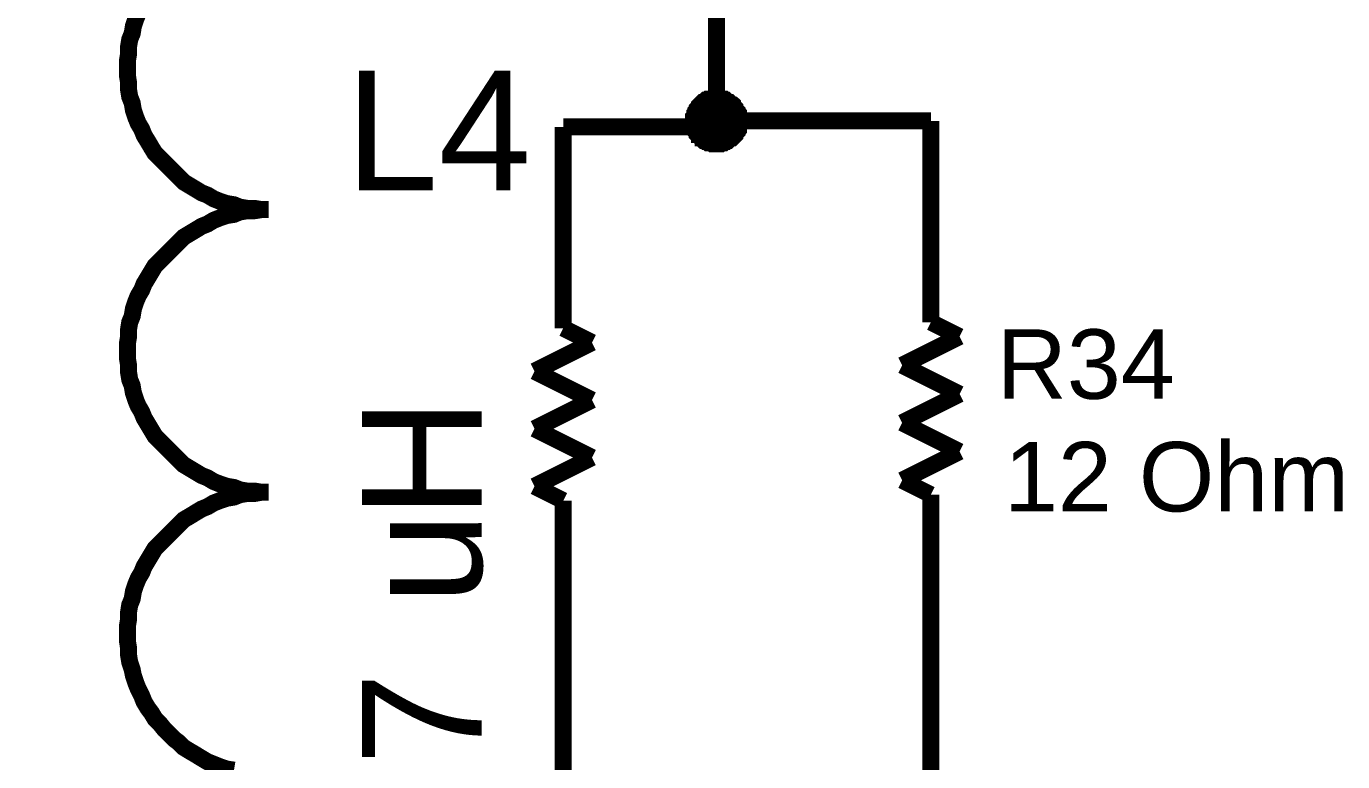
# Model space of a CAD drawing. Header units: millimetres. Extents: x 0 to 594, y 0 to 420.
# Drawn here: x 437.09 to 460.36, y 309.23 to 322.23 of the extents above; entities that cross this region are included whole.
import ezdxf

# ---------------------------------------------------------------- set-up
doc = ezdxf.new("R2010")
doc.units = ezdxf.units.MM
doc.layers.add('Sheet', color=255, linetype='Continuous')
doc.styles.get("Standard").update_dxf_attribs({"font": 'arial.ttf'})

msp = doc.modelspace()

# ---------------------------------------------------------------- linework, layer by layer
at = {"layer": 'Sheet', "color": 0}
for points, const_width in [([(446.579, 320.451), (449.289, 320.451), (449.289, 320.556), (449.289, 330.992)], 0.3), ([(439.066, 322.461), (439.023, 322.356), (438.981, 322.229), (438.96, 322.102), (438.917, 321.996), (438.896, 321.869), (438.896, 321.742), (438.875, 321.615), (438.875, 321.488)], 0.3), ([(438.875, 321.488), (438.875, 321.361), (438.896, 321.234), (438.896, 321.107), (438.917, 320.98), (438.96, 320.874), (438.981, 320.747), (439.023, 320.62), (439.066, 320.514), (439.129, 320.408), (439.171, 320.302), (439.235, 320.197), (439.298, 320.091), (439.362, 319.985), (439.447, 319.9), (439.531, 319.816), (439.616, 319.731), (439.701, 319.646), (439.785, 319.562), (439.87, 319.477), (439.976, 319.413), (440.082, 319.35), (440.187, 319.286), (440.293, 319.244), (440.399, 319.181), (440.505, 319.138), (440.632, 319.096), (440.759, 319.075), (440.865, 319.032), (440.992, 319.011), (441.119, 319.011), (441.246, 318.99), (441.373, 318.99)], 0.3), ([(448.781, 320.556), (448.781, 320.578), (448.781, 320.599), (448.781, 320.641), (448.781, 320.662), (448.802, 320.683), (448.802, 320.705), (448.802, 320.726), (448.823, 320.747), (448.823, 320.768), (448.844, 320.789), (448.844, 320.81), (448.865, 320.832), (448.887, 320.853), (448.887, 320.874), (448.908, 320.895), (448.929, 320.916), (448.95, 320.937), (448.95, 320.937), (448.971, 320.959), (448.992, 320.98), (449.014, 320.98), (449.035, 321.001), (449.056, 321.022), (449.077, 321.022), (449.098, 321.043), (449.141, 321.043), (449.162, 321.043), (449.183, 321.064), (449.204, 321.064), (449.225, 321.064), (449.268, 321.064), (449.289, 321.064)], 0.0991), ([(448.781, 320.556), (448.781, 320.578), (448.781, 320.599), (448.781, 320.641), (448.781, 320.662), (448.802, 320.683), (448.802, 320.705), (448.802, 320.726), (448.823, 320.747), (448.823, 320.768), (448.844, 320.789), (448.844, 320.81), (448.865, 320.832), (448.887, 320.853), (448.887, 320.874), (448.908, 320.895), (448.929, 320.916), (448.95, 320.937), (448.95, 320.937), (448.971, 320.959), (448.992, 320.98), (449.014, 320.98), (449.035, 321.001), (449.056, 321.022), (449.077, 321.022), (449.098, 321.043), (449.141, 321.043), (449.162, 321.043), (449.183, 321.064), (449.204, 321.064), (449.225, 321.064), (449.268, 321.064), (449.289, 321.064)], 0.0991), ([(448.781, 320.556), (448.781, 320.578), (448.781, 320.599), (448.781, 320.641), (448.781, 320.662), (448.802, 320.683), (448.802, 320.705), (448.802, 320.726), (448.823, 320.747), (448.823, 320.768), (448.844, 320.789), (448.844, 320.81), (448.865, 320.832), (448.887, 320.853), (448.887, 320.874), (448.908, 320.895), (448.929, 320.916), (448.95, 320.937), (448.95, 320.937), (448.971, 320.959), (448.992, 320.98), (449.014, 320.98), (449.035, 321.001), (449.056, 321.022), (449.077, 321.022), (449.098, 321.043), (449.141, 321.043), (449.162, 321.043), (449.183, 321.064), (449.204, 321.064), (449.225, 321.064), (449.268, 321.064), (449.289, 321.064)], 0.0991), ([(448.781, 320.556), (448.781, 320.578), (448.781, 320.599), (448.781, 320.641), (448.781, 320.662), (448.802, 320.683), (448.802, 320.705), (448.802, 320.726), (448.823, 320.747), (448.823, 320.768), (448.844, 320.789), (448.844, 320.81), (448.865, 320.832), (448.887, 320.853), (448.887, 320.874), (448.908, 320.895), (448.929, 320.916), (448.95, 320.937), (448.95, 320.937), (448.971, 320.959), (448.992, 320.98), (449.014, 320.98), (449.035, 321.001), (449.056, 321.022), (449.077, 321.022), (449.098, 321.043), (449.141, 321.043), (449.162, 321.043), (449.183, 321.064), (449.204, 321.064), (449.225, 321.064), (449.268, 321.064), (449.289, 321.064)], 0.0991), ([(448.781, 320.556), (448.781, 320.578), (448.781, 320.599), (448.781, 320.641), (448.781, 320.662), (448.802, 320.683), (448.802, 320.705), (448.802, 320.726), (448.823, 320.747), (448.823, 320.768), (448.844, 320.789), (448.844, 320.81), (448.865, 320.832), (448.887, 320.853), (448.887, 320.874), (448.908, 320.895), (448.929, 320.916), (448.95, 320.937), (448.95, 320.937), (448.971, 320.959), (448.992, 320.98), (449.014, 320.98), (449.035, 321.001), (449.056, 321.022), (449.077, 321.022), (449.098, 321.043), (449.141, 321.043), (449.162, 321.043), (449.183, 321.064), (449.204, 321.064), (449.225, 321.064), (449.268, 321.064), (449.289, 321.064)], 0.0991), ([(448.781, 320.556), (448.781, 320.578), (448.781, 320.599), (448.781, 320.641), (448.781, 320.662), (448.802, 320.683), (448.802, 320.705), (448.802, 320.726), (448.823, 320.747), (448.823, 320.768), (448.844, 320.789), (448.844, 320.81), (448.865, 320.832), (448.887, 320.853), (448.887, 320.874), (448.908, 320.895), (448.929, 320.916), (448.95, 320.937), (448.95, 320.937), (448.971, 320.959), (448.992, 320.98), (449.014, 320.98), (449.035, 321.001), (449.056, 321.022), (449.077, 321.022), (449.098, 321.043), (449.141, 321.043), (449.162, 321.043), (449.183, 321.064), (449.204, 321.064), (449.225, 321.064), (449.268, 321.064), (449.289, 321.064)], 0.0991), ([(448.781, 320.556), (448.781, 320.578), (448.781, 320.599), (448.781, 320.641), (448.781, 320.662), (448.802, 320.683), (448.802, 320.705), (448.802, 320.726), (448.823, 320.747), (448.823, 320.768), (448.844, 320.789), (448.844, 320.81), (448.865, 320.832), (448.887, 320.853), (448.887, 320.874), (448.908, 320.895), (448.929, 320.916), (448.95, 320.937), (448.95, 320.937), (448.971, 320.959), (448.992, 320.98), (449.014, 320.98), (449.035, 321.001), (449.056, 321.022), (449.077, 321.022), (449.098, 321.043), (449.141, 321.043), (449.162, 321.043), (449.183, 321.064), (449.204, 321.064), (449.225, 321.064), (449.268, 321.064), (449.289, 321.064)], 0.0991), ([(448.781, 320.556), (448.781, 320.578), (448.781, 320.599), (448.781, 320.641), (448.781, 320.662), (448.802, 320.683), (448.802, 320.705), (448.802, 320.726), (448.823, 320.747), (448.823, 320.768), (448.844, 320.789), (448.844, 320.81), (448.865, 320.832), (448.887, 320.853), (448.887, 320.874), (448.908, 320.895), (448.929, 320.916), (448.95, 320.937), (448.95, 320.937), (448.971, 320.959), (448.992, 320.98), (449.014, 320.98), (449.035, 321.001), (449.056, 321.022), (449.077, 321.022), (449.098, 321.043), (449.141, 321.043), (449.162, 321.043), (449.183, 321.064), (449.204, 321.064), (449.225, 321.064), (449.268, 321.064), (449.289, 321.064)], 0.0991), ([(449.289, 321.064), (449.289, 321.064)], 0.0991), ([(449.289, 321.064), (449.31, 321.064), (449.331, 321.064), (449.373, 321.064), (449.395, 321.064), (449.416, 321.043), (449.437, 321.043), (449.458, 321.043), (449.479, 321.022), (449.5, 321.022), (449.522, 321.001), (449.543, 320.98), (449.564, 320.98), (449.585, 320.959), (449.606, 320.937), (449.627, 320.937), (449.649, 320.916), (449.67, 320.895), (449.67, 320.874), (449.691, 320.853), (449.712, 320.832), (449.712, 320.81), (449.733, 320.789), (449.754, 320.768), (449.754, 320.747), (449.776, 320.726), (449.776, 320.705), (449.776, 320.683), (449.797, 320.662), (449.797, 320.641), (449.797, 320.599), (449.797, 320.578), (449.797, 320.556)], 0.0991), ([(449.289, 321.064), (449.289, 321.064)], 0.0991), ([(449.289, 321.064), (449.31, 321.064), (449.331, 321.064), (449.373, 321.064), (449.395, 321.064), (449.416, 321.043), (449.437, 321.043), (449.458, 321.043), (449.479, 321.022), (449.5, 321.022), (449.522, 321.001), (449.543, 320.98), (449.564, 320.98), (449.585, 320.959), (449.606, 320.937), (449.627, 320.937), (449.649, 320.916), (449.67, 320.895), (449.67, 320.874), (449.691, 320.853), (449.712, 320.832), (449.712, 320.81), (449.733, 320.789), (449.754, 320.768), (449.754, 320.747), (449.776, 320.726), (449.776, 320.705), (449.776, 320.683), (449.797, 320.662), (449.797, 320.641), (449.797, 320.599), (449.797, 320.578), (449.797, 320.556)], 0.0991), ([(449.289, 321.064), (449.289, 321.064)], 0.0991), ([(449.289, 321.064), (449.31, 321.064), (449.331, 321.064), (449.373, 321.064), (449.395, 321.064), (449.416, 321.043), (449.437, 321.043), (449.458, 321.043), (449.479, 321.022), (449.5, 321.022), (449.522, 321.001), (449.543, 320.98), (449.564, 320.98), (449.585, 320.959), (449.606, 320.937), (449.627, 320.937), (449.649, 320.916), (449.67, 320.895), (449.67, 320.874), (449.691, 320.853), (449.712, 320.832), (449.712, 320.81), (449.733, 320.789), (449.754, 320.768), (449.754, 320.747), (449.776, 320.726), (449.776, 320.705), (449.776, 320.683), (449.797, 320.662), (449.797, 320.641), (449.797, 320.599), (449.797, 320.578), (449.797, 320.556)], 0.0991), ([(449.289, 321.064), (449.289, 321.064)], 0.0991), ([(449.289, 321.064), (449.31, 321.064), (449.331, 321.064), (449.373, 321.064), (449.395, 321.064), (449.416, 321.043), (449.437, 321.043), (449.458, 321.043), (449.479, 321.022), (449.5, 321.022), (449.522, 321.001), (449.543, 320.98), (449.564, 320.98), (449.585, 320.959), (449.606, 320.937), (449.627, 320.937), (449.649, 320.916), (449.67, 320.895), (449.67, 320.874), (449.691, 320.853), (449.712, 320.832), (449.712, 320.81), (449.733, 320.789), (449.754, 320.768), (449.754, 320.747), (449.776, 320.726), (449.776, 320.705), (449.776, 320.683), (449.797, 320.662), (449.797, 320.641), (449.797, 320.599), (449.797, 320.578), (449.797, 320.556)], 0.0991), ([(449.289, 321.064), (449.289, 321.064)], 0.0991), ([(449.289, 321.064), (449.31, 321.064), (449.331, 321.064), (449.373, 321.064), (449.395, 321.064), (449.416, 321.043), (449.437, 321.043), (449.458, 321.043), (449.479, 321.022), (449.5, 321.022), (449.522, 321.001), (449.543, 320.98), (449.564, 320.98), (449.585, 320.959), (449.606, 320.937), (449.627, 320.937), (449.649, 320.916), (449.67, 320.895), (449.67, 320.874), (449.691, 320.853), (449.712, 320.832), (449.712, 320.81), (449.733, 320.789), (449.754, 320.768), (449.754, 320.747), (449.776, 320.726), (449.776, 320.705), (449.776, 320.683), (449.797, 320.662), (449.797, 320.641), (449.797, 320.599), (449.797, 320.578), (449.797, 320.556)], 0.0991), ([(449.289, 321.064), (449.289, 321.064)], 0.0991), ([(449.289, 321.064), (449.31, 321.064), (449.331, 321.064), (449.373, 321.064), (449.395, 321.064), (449.416, 321.043), (449.437, 321.043), (449.458, 321.043), (449.479, 321.022), (449.5, 321.022), (449.522, 321.001), (449.543, 320.98), (449.564, 320.98), (449.585, 320.959), (449.606, 320.937), (449.627, 320.937), (449.649, 320.916), (449.67, 320.895), (449.67, 320.874), (449.691, 320.853), (449.712, 320.832), (449.712, 320.81), (449.733, 320.789), (449.754, 320.768), (449.754, 320.747), (449.776, 320.726), (449.776, 320.705), (449.776, 320.683), (449.797, 320.662), (449.797, 320.641), (449.797, 320.599), (449.797, 320.578), (449.797, 320.556)], 0.0991), ([(449.289, 321.064), (449.289, 321.064)], 0.0991), ([(449.289, 321.064), (449.31, 321.064), (449.331, 321.064), (449.373, 321.064), (449.395, 321.064), (449.416, 321.043), (449.437, 321.043), (449.458, 321.043), (449.479, 321.022), (449.5, 321.022), (449.522, 321.001), (449.543, 320.98), (449.564, 320.98), (449.585, 320.959), (449.606, 320.937), (449.627, 320.937), (449.649, 320.916), (449.67, 320.895), (449.67, 320.874), (449.691, 320.853), (449.712, 320.832), (449.712, 320.81), (449.733, 320.789), (449.754, 320.768), (449.754, 320.747), (449.776, 320.726), (449.776, 320.705), (449.776, 320.683), (449.797, 320.662), (449.797, 320.641), (449.797, 320.599), (449.797, 320.578), (449.797, 320.556)], 0.0991), ([(449.289, 321.064), (449.289, 321.064)], 0.0991), ([(449.289, 321.064), (449.31, 321.064), (449.331, 321.064), (449.373, 321.064), (449.395, 321.064), (449.416, 321.043), (449.437, 321.043), (449.458, 321.043), (449.479, 321.022), (449.5, 321.022), (449.522, 321.001), (449.543, 320.98), (449.564, 320.98), (449.585, 320.959), (449.606, 320.937), (449.627, 320.937), (449.649, 320.916), (449.67, 320.895), (449.67, 320.874), (449.691, 320.853), (449.712, 320.832), (449.712, 320.81), (449.733, 320.789), (449.754, 320.768), (449.754, 320.747), (449.776, 320.726), (449.776, 320.705), (449.776, 320.683), (449.797, 320.662), (449.797, 320.641), (449.797, 320.599), (449.797, 320.578), (449.797, 320.556)], 0.0991), ([(449.289, 320.556), (453.077, 320.556)], 0.3), ([(453.077, 318.016), (453.077, 320.556)], 0.3), ([(446.579, 317.91), (446.579, 320.451)], 0.3), ([(449.289, 320.048), (449.268, 320.048), (449.225, 320.048), (449.204, 320.048), (449.183, 320.048), (449.162, 320.07), (449.141, 320.07), (449.098, 320.07), (449.077, 320.091), (449.056, 320.091), (449.035, 320.112), (449.014, 320.112), (448.992, 320.133), (448.971, 320.154), (448.95, 320.154), (448.95, 320.175), (448.929, 320.197), (448.908, 320.218), (448.887, 320.218), (448.887, 320.239), (448.865, 320.26), (448.844, 320.281), (448.844, 320.302), (448.823, 320.324), (448.823, 320.345), (448.802, 320.366), (448.802, 320.408), (448.802, 320.429), (448.781, 320.451), (448.781, 320.472), (448.781, 320.493), (448.781, 320.535), (448.781, 320.556)], 0.0991), ([(448.781, 320.556), (448.781, 320.556)], 0.0991), ([(449.289, 320.048), (449.268, 320.048), (449.225, 320.048), (449.204, 320.048), (449.183, 320.048), (449.162, 320.07), (449.141, 320.07), (449.098, 320.07), (449.077, 320.091), (449.056, 320.091), (449.035, 320.112), (449.014, 320.112), (448.992, 320.133), (448.971, 320.154), (448.95, 320.154), (448.95, 320.175), (448.929, 320.197), (448.908, 320.218), (448.887, 320.218), (448.887, 320.239), (448.865, 320.26), (448.844, 320.281), (448.844, 320.302), (448.823, 320.324), (448.823, 320.345), (448.802, 320.366), (448.802, 320.408), (448.802, 320.429), (448.781, 320.451), (448.781, 320.472), (448.781, 320.493), (448.781, 320.535), (448.781, 320.556)], 0.0991), ([(448.781, 320.556), (448.781, 320.556)], 0.0991), ([(449.289, 320.048), (449.268, 320.048), (449.225, 320.048), (449.204, 320.048), (449.183, 320.048), (449.162, 320.07), (449.141, 320.07), (449.098, 320.07), (449.077, 320.091), (449.056, 320.091), (449.035, 320.112), (449.014, 320.112), (448.992, 320.133), (448.971, 320.154), (448.95, 320.154), (448.95, 320.175), (448.929, 320.197), (448.908, 320.218), (448.887, 320.218), (448.887, 320.239), (448.865, 320.26), (448.844, 320.281), (448.844, 320.302), (448.823, 320.324), (448.823, 320.345), (448.802, 320.366), (448.802, 320.408), (448.802, 320.429), (448.781, 320.451), (448.781, 320.472), (448.781, 320.493), (448.781, 320.535), (448.781, 320.556)], 0.0991), ([(448.781, 320.556), (448.781, 320.556)], 0.0991), ([(449.289, 320.048), (449.268, 320.048), (449.225, 320.048), (449.204, 320.048), (449.183, 320.048), (449.162, 320.07), (449.141, 320.07), (449.098, 320.07), (449.077, 320.091), (449.056, 320.091), (449.035, 320.112), (449.014, 320.112), (448.992, 320.133), (448.971, 320.154), (448.95, 320.154), (448.95, 320.175), (448.929, 320.197), (448.908, 320.218), (448.887, 320.218), (448.887, 320.239), (448.865, 320.26), (448.844, 320.281), (448.844, 320.302), (448.823, 320.324), (448.823, 320.345), (448.802, 320.366), (448.802, 320.408), (448.802, 320.429), (448.781, 320.451), (448.781, 320.472), (448.781, 320.493), (448.781, 320.535), (448.781, 320.556)], 0.0991), ([(448.781, 320.556), (448.781, 320.556)], 0.0991), ([(449.289, 320.048), (449.268, 320.048), (449.225, 320.048), (449.204, 320.048), (449.183, 320.048), (449.162, 320.07), (449.141, 320.07), (449.098, 320.07), (449.077, 320.091), (449.056, 320.091), (449.035, 320.112), (449.014, 320.112), (448.992, 320.133), (448.971, 320.154), (448.95, 320.154), (448.95, 320.175), (448.929, 320.197), (448.908, 320.218), (448.887, 320.218), (448.887, 320.239), (448.865, 320.26), (448.844, 320.281), (448.844, 320.302), (448.823, 320.324), (448.823, 320.345), (448.802, 320.366), (448.802, 320.408), (448.802, 320.429), (448.781, 320.451), (448.781, 320.472), (448.781, 320.493), (448.781, 320.535), (448.781, 320.556)], 0.0991), ([(448.781, 320.556), (448.781, 320.556)], 0.0991), ([(449.289, 320.048), (449.268, 320.048), (449.225, 320.048), (449.204, 320.048), (449.183, 320.048), (449.162, 320.07), (449.141, 320.07), (449.098, 320.07), (449.077, 320.091), (449.056, 320.091), (449.035, 320.112), (449.014, 320.112), (448.992, 320.133), (448.971, 320.154), (448.95, 320.154), (448.95, 320.175), (448.929, 320.197), (448.908, 320.218), (448.887, 320.218), (448.887, 320.239), (448.865, 320.26), (448.844, 320.281), (448.844, 320.302), (448.823, 320.324), (448.823, 320.345), (448.802, 320.366), (448.802, 320.408), (448.802, 320.429), (448.781, 320.451), (448.781, 320.472), (448.781, 320.493), (448.781, 320.535), (448.781, 320.556)], 0.0991), ([(448.781, 320.556), (448.781, 320.556)], 0.0991), ([(449.289, 320.048), (449.268, 320.048), (449.225, 320.048), (449.204, 320.048), (449.183, 320.048), (449.162, 320.07), (449.141, 320.07), (449.098, 320.07), (449.077, 320.091), (449.056, 320.091), (449.035, 320.112), (449.014, 320.112), (448.992, 320.133), (448.971, 320.154), (448.95, 320.154), (448.95, 320.175), (448.929, 320.197), (448.908, 320.218), (448.887, 320.218), (448.887, 320.239), (448.865, 320.26), (448.844, 320.281), (448.844, 320.302), (448.823, 320.324), (448.823, 320.345), (448.802, 320.366), (448.802, 320.408), (448.802, 320.429), (448.781, 320.451), (448.781, 320.472), (448.781, 320.493), (448.781, 320.535), (448.781, 320.556)], 0.0991), ([(448.781, 320.556), (448.781, 320.556)], 0.0991), ([(449.289, 320.048), (449.268, 320.048), (449.225, 320.048), (449.204, 320.048), (449.183, 320.048), (449.162, 320.07), (449.141, 320.07), (449.098, 320.07), (449.077, 320.091), (449.056, 320.091), (449.035, 320.112), (449.014, 320.112), (448.992, 320.133), (448.971, 320.154), (448.95, 320.154), (448.95, 320.175), (448.929, 320.197), (448.908, 320.218), (448.887, 320.218), (448.887, 320.239), (448.865, 320.26), (448.844, 320.281), (448.844, 320.302), (448.823, 320.324), (448.823, 320.345), (448.802, 320.366), (448.802, 320.408), (448.802, 320.429), (448.781, 320.451), (448.781, 320.472), (448.781, 320.493), (448.781, 320.535), (448.781, 320.556)], 0.0991), ([(448.781, 320.556), (448.781, 320.556)], 0.0991), ([(449.797, 320.556), (449.797, 320.535), (449.797, 320.493), (449.797, 320.472), (449.797, 320.451), (449.776, 320.429), (449.776, 320.408), (449.776, 320.366), (449.754, 320.345), (449.754, 320.324), (449.733, 320.302), (449.712, 320.281), (449.712, 320.26), (449.691, 320.239), (449.67, 320.218), (449.67, 320.218), (449.649, 320.197), (449.627, 320.175), (449.606, 320.154), (449.585, 320.154), (449.564, 320.133), (449.543, 320.112), (449.522, 320.112), (449.5, 320.091), (449.479, 320.091), (449.458, 320.07), (449.437, 320.07), (449.416, 320.07), (449.395, 320.048), (449.373, 320.048), (449.331, 320.048), (449.31, 320.048), (449.289, 320.048)], 0.0991), ([(449.797, 320.556), (449.797, 320.535), (449.797, 320.493), (449.797, 320.472), (449.797, 320.451), (449.776, 320.429), (449.776, 320.408), (449.776, 320.366), (449.754, 320.345), (449.754, 320.324), (449.733, 320.302), (449.712, 320.281), (449.712, 320.26), (449.691, 320.239), (449.67, 320.218), (449.67, 320.218), (449.649, 320.197), (449.627, 320.175), (449.606, 320.154), (449.585, 320.154), (449.564, 320.133), (449.543, 320.112), (449.522, 320.112), (449.5, 320.091), (449.479, 320.091), (449.458, 320.07), (449.437, 320.07), (449.416, 320.07), (449.395, 320.048), (449.373, 320.048), (449.331, 320.048), (449.31, 320.048), (449.289, 320.048)], 0.0991), ([(449.797, 320.556), (449.797, 320.535), (449.797, 320.493), (449.797, 320.472), (449.797, 320.451), (449.776, 320.429), (449.776, 320.408), (449.776, 320.366), (449.754, 320.345), (449.754, 320.324), (449.733, 320.302), (449.712, 320.281), (449.712, 320.26), (449.691, 320.239), (449.67, 320.218), (449.67, 320.218), (449.649, 320.197), (449.627, 320.175), (449.606, 320.154), (449.585, 320.154), (449.564, 320.133), (449.543, 320.112), (449.522, 320.112), (449.5, 320.091), (449.479, 320.091), (449.458, 320.07), (449.437, 320.07), (449.416, 320.07), (449.395, 320.048), (449.373, 320.048), (449.331, 320.048), (449.31, 320.048), (449.289, 320.048)], 0.0991), ([(449.797, 320.556), (449.797, 320.535), (449.797, 320.493), (449.797, 320.472), (449.797, 320.451), (449.776, 320.429), (449.776, 320.408), (449.776, 320.366), (449.754, 320.345), (449.754, 320.324), (449.733, 320.302), (449.712, 320.281), (449.712, 320.26), (449.691, 320.239), (449.67, 320.218), (449.67, 320.218), (449.649, 320.197), (449.627, 320.175), (449.606, 320.154), (449.585, 320.154), (449.564, 320.133), (449.543, 320.112), (449.522, 320.112), (449.5, 320.091), (449.479, 320.091), (449.458, 320.07), (449.437, 320.07), (449.416, 320.07), (449.395, 320.048), (449.373, 320.048), (449.331, 320.048), (449.31, 320.048), (449.289, 320.048)], 0.0991), ([(449.797, 320.556), (449.797, 320.535), (449.797, 320.493), (449.797, 320.472), (449.797, 320.451), (449.776, 320.429), (449.776, 320.408), (449.776, 320.366), (449.754, 320.345), (449.754, 320.324), (449.733, 320.302), (449.712, 320.281), (449.712, 320.26), (449.691, 320.239), (449.67, 320.218), (449.67, 320.218), (449.649, 320.197), (449.627, 320.175), (449.606, 320.154), (449.585, 320.154), (449.564, 320.133), (449.543, 320.112), (449.522, 320.112), (449.5, 320.091), (449.479, 320.091), (449.458, 320.07), (449.437, 320.07), (449.416, 320.07), (449.395, 320.048), (449.373, 320.048), (449.331, 320.048), (449.31, 320.048), (449.289, 320.048)], 0.0991), ([(449.797, 320.556), (449.797, 320.535), (449.797, 320.493), (449.797, 320.472), (449.797, 320.451), (449.776, 320.429), (449.776, 320.408), (449.776, 320.366), (449.754, 320.345), (449.754, 320.324), (449.733, 320.302), (449.712, 320.281), (449.712, 320.26), (449.691, 320.239), (449.67, 320.218), (449.67, 320.218), (449.649, 320.197), (449.627, 320.175), (449.606, 320.154), (449.585, 320.154), (449.564, 320.133), (449.543, 320.112), (449.522, 320.112), (449.5, 320.091), (449.479, 320.091), (449.458, 320.07), (449.437, 320.07), (449.416, 320.07), (449.395, 320.048), (449.373, 320.048), (449.331, 320.048), (449.31, 320.048), (449.289, 320.048)], 0.0991), ([(449.797, 320.556), (449.797, 320.535), (449.797, 320.493), (449.797, 320.472), (449.797, 320.451), (449.776, 320.429), (449.776, 320.408), (449.776, 320.366), (449.754, 320.345), (449.754, 320.324), (449.733, 320.302), (449.712, 320.281), (449.712, 320.26), (449.691, 320.239), (449.67, 320.218), (449.67, 320.218), (449.649, 320.197), (449.627, 320.175), (449.606, 320.154), (449.585, 320.154), (449.564, 320.133), (449.543, 320.112), (449.522, 320.112), (449.5, 320.091), (449.479, 320.091), (449.458, 320.07), (449.437, 320.07), (449.416, 320.07), (449.395, 320.048), (449.373, 320.048), (449.331, 320.048), (449.31, 320.048), (449.289, 320.048)], 0.0991), ([(449.797, 320.556), (449.797, 320.535), (449.797, 320.493), (449.797, 320.472), (449.797, 320.451), (449.776, 320.429), (449.776, 320.408), (449.776, 320.366), (449.754, 320.345), (449.754, 320.324), (449.733, 320.302), (449.712, 320.281), (449.712, 320.26), (449.691, 320.239), (449.67, 320.218), (449.67, 320.218), (449.649, 320.197), (449.627, 320.175), (449.606, 320.154), (449.585, 320.154), (449.564, 320.133), (449.543, 320.112), (449.522, 320.112), (449.5, 320.091), (449.479, 320.091), (449.458, 320.07), (449.437, 320.07), (449.416, 320.07), (449.395, 320.048), (449.373, 320.048), (449.331, 320.048), (449.31, 320.048), (449.289, 320.048)], 0.0991), ([(449.797, 320.556), (449.797, 320.556), (449.797, 320.556), (449.797, 320.556), (449.797, 320.556), (449.797, 320.556), (449.797, 320.556), (449.797, 320.556), (449.797, 320.556), (449.797, 320.556), (449.797, 320.556), (449.797, 320.556), (449.797, 320.556), (449.797, 320.556), (449.797, 320.556), (449.797, 320.556), (449.797, 320.556), (449.797, 320.556), (449.797, 320.556), (449.797, 320.556), (449.797, 320.556), (449.797, 320.556), (449.797, 320.556), (449.797, 320.556), (449.797, 320.556), (449.797, 320.556), (449.797, 320.556), (449.797, 320.556), (449.797, 320.556), (449.797, 320.556), (449.797, 320.556), (449.797, 320.556), (449.797, 320.556)], 0.0991), ([(449.797, 320.556), (449.797, 320.556)], 0.0991), ([(449.797, 320.556), (449.797, 320.556), (449.797, 320.556), (449.797, 320.556), (449.797, 320.556), (449.797, 320.556), (449.797, 320.556), (449.797, 320.556), (449.797, 320.556), (449.797, 320.556), (449.797, 320.556), (449.797, 320.556), (449.797, 320.556), (449.797, 320.556), (449.797, 320.556), (449.797, 320.556), (449.797, 320.556), (449.797, 320.556), (449.797, 320.556), (449.797, 320.556), (449.797, 320.556), (449.797, 320.556), (449.797, 320.556), (449.797, 320.556), (449.797, 320.556), (449.797, 320.556), (449.797, 320.556), (449.797, 320.556), (449.797, 320.556), (449.797, 320.556), (449.797, 320.556), (449.797, 320.556), (449.797, 320.556)], 0.0991), ([(449.797, 320.556), (449.797, 320.556)], 0.0991), ([(449.797, 320.556), (449.797, 320.556), (449.797, 320.556), (449.797, 320.556), (449.797, 320.556), (449.797, 320.556), (449.797, 320.556), (449.797, 320.556), (449.797, 320.556), (449.797, 320.556), (449.797, 320.556), (449.797, 320.556), (449.797, 320.556), (449.797, 320.556), (449.797, 320.556), (449.797, 320.556), (449.797, 320.556), (449.797, 320.556), (449.797, 320.556), (449.797, 320.556), (449.797, 320.556), (449.797, 320.556), (449.797, 320.556), (449.797, 320.556), (449.797, 320.556), (449.797, 320.556), (449.797, 320.556), (449.797, 320.556), (449.797, 320.556), (449.797, 320.556), (449.797, 320.556), (449.797, 320.556), (449.797, 320.556)], 0.0991), ([(449.797, 320.556), (449.797, 320.556)], 0.0991), ([(449.797, 320.556), (449.797, 320.556), (449.797, 320.556), (449.797, 320.556), (449.797, 320.556), (449.797, 320.556), (449.797, 320.556), (449.797, 320.556), (449.797, 320.556), (449.797, 320.556), (449.797, 320.556), (449.797, 320.556), (449.797, 320.556), (449.797, 320.556), (449.797, 320.556), (449.797, 320.556), (449.797, 320.556), (449.797, 320.556), (449.797, 320.556), (449.797, 320.556), (449.797, 320.556), (449.797, 320.556), (449.797, 320.556), (449.797, 320.556), (449.797, 320.556), (449.797, 320.556), (449.797, 320.556), (449.797, 320.556), (449.797, 320.556), (449.797, 320.556), (449.797, 320.556), (449.797, 320.556), (449.797, 320.556)], 0.0991), ([(449.797, 320.556), (449.797, 320.556)], 0.0991), ([(449.797, 320.556), (449.797, 320.556), (449.797, 320.556), (449.797, 320.556), (449.797, 320.556), (449.797, 320.556), (449.797, 320.556), (449.797, 320.556), (449.797, 320.556), (449.797, 320.556), (449.797, 320.556), (449.797, 320.556), (449.797, 320.556), (449.797, 320.556), (449.797, 320.556), (449.797, 320.556), (449.797, 320.556), (449.797, 320.556), (449.797, 320.556), (449.797, 320.556), (449.797, 320.556), (449.797, 320.556), (449.797, 320.556), (449.797, 320.556), (449.797, 320.556), (449.797, 320.556), (449.797, 320.556), (449.797, 320.556), (449.797, 320.556), (449.797, 320.556), (449.797, 320.556), (449.797, 320.556), (449.797, 320.556)], 0.0991), ([(449.797, 320.556), (449.797, 320.556)], 0.0991), ([(449.797, 320.556), (449.797, 320.556), (449.797, 320.556), (449.797, 320.556), (449.797, 320.556), (449.797, 320.556), (449.797, 320.556), (449.797, 320.556), (449.797, 320.556), (449.797, 320.556), (449.797, 320.556), (449.797, 320.556), (449.797, 320.556), (449.797, 320.556), (449.797, 320.556), (449.797, 320.556), (449.797, 320.556), (449.797, 320.556), (449.797, 320.556), (449.797, 320.556), (449.797, 320.556), (449.797, 320.556), (449.797, 320.556), (449.797, 320.556), (449.797, 320.556), (449.797, 320.556), (449.797, 320.556), (449.797, 320.556), (449.797, 320.556), (449.797, 320.556), (449.797, 320.556), (449.797, 320.556), (449.797, 320.556)], 0.0991), ([(449.797, 320.556), (449.797, 320.556)], 0.0991), ([(449.797, 320.556), (449.797, 320.556), (449.797, 320.556), (449.797, 320.556), (449.797, 320.556), (449.797, 320.556), (449.797, 320.556), (449.797, 320.556), (449.797, 320.556), (449.797, 320.556), (449.797, 320.556), (449.797, 320.556), (449.797, 320.556), (449.797, 320.556), (449.797, 320.556), (449.797, 320.556), (449.797, 320.556), (449.797, 320.556), (449.797, 320.556), (449.797, 320.556), (449.797, 320.556), (449.797, 320.556), (449.797, 320.556), (449.797, 320.556), (449.797, 320.556), (449.797, 320.556), (449.797, 320.556), (449.797, 320.556), (449.797, 320.556), (449.797, 320.556), (449.797, 320.556), (449.797, 320.556), (449.797, 320.556)], 0.0991), ([(449.797, 320.556), (449.797, 320.556)], 0.0991), ([(449.797, 320.556), (449.797, 320.556), (449.797, 320.556), (449.797, 320.556), (449.797, 320.556), (449.797, 320.556), (449.797, 320.556), (449.797, 320.556), (449.797, 320.556), (449.797, 320.556), (449.797, 320.556), (449.797, 320.556), (449.797, 320.556), (449.797, 320.556), (449.797, 320.556), (449.797, 320.556), (449.797, 320.556), (449.797, 320.556), (449.797, 320.556), (449.797, 320.556), (449.797, 320.556), (449.797, 320.556), (449.797, 320.556), (449.797, 320.556), (449.797, 320.556), (449.797, 320.556), (449.797, 320.556), (449.797, 320.556), (449.797, 320.556), (449.797, 320.556), (449.797, 320.556), (449.797, 320.556), (449.797, 320.556)], 0.0991), ([(449.797, 320.556), (449.797, 320.556)], 0.0991), ([(441.373, 318.99), (441.246, 318.99), (441.119, 318.969), (440.992, 318.969), (440.865, 318.948), (440.759, 318.905), (440.632, 318.884), (440.505, 318.842), (440.399, 318.8), (440.293, 318.736), (440.187, 318.694), (440.082, 318.63), (439.976, 318.567), (439.87, 318.503), (439.785, 318.419), (439.701, 318.334), (439.616, 318.249), (439.531, 318.165), (439.447, 318.08), (439.362, 317.995), (439.298, 317.889), (439.235, 317.783), (439.171, 317.678), (439.129, 317.572), (439.066, 317.466), (439.023, 317.36), (438.981, 317.233), (438.96, 317.106), (438.917, 317), (438.896, 316.873), (438.896, 316.746), (438.875, 316.619), (438.875, 316.492)], 0.3), ([(446.579, 317.91), (446.579, 316.894)], 0.3), ([(453.077, 318.016), (453.077, 317)], 0.3), ([(453.077, 317), (453.585, 316.746)], 0.3), ([(446.579, 316.894), (447.087, 316.64)], 0.3), ([(453.585, 316.746), (452.569, 316.238)], 0.3), ([(447.087, 316.64), (446.071, 316.132)], 0.3), ([(438.875, 316.492), (438.875, 316.365), (438.896, 316.238), (438.896, 316.111), (438.917, 315.984), (438.96, 315.878), (438.981, 315.751), (439.023, 315.624), (439.066, 315.519), (439.129, 315.413), (439.171, 315.307), (439.235, 315.201), (439.298, 315.095), (439.362, 314.989), (439.447, 314.905), (439.531, 314.82), (439.616, 314.735), (439.701, 314.651), (439.785, 314.566), (439.87, 314.481), (439.976, 314.418), (440.082, 314.354), (440.187, 314.291), (440.293, 314.249), (440.399, 314.185), (440.505, 314.143), (440.632, 314.1), (440.759, 314.079), (440.865, 314.037), (440.992, 314.016), (441.119, 314.016), (441.246, 313.995), (441.373, 313.995)], 0.3), ([(446.071, 316.132), (447.087, 315.624)], 0.3), ([(452.569, 316.238), (453.585, 315.73)], 0.3), ([(447.087, 315.624), (446.071, 315.116)], 0.3), ([(453.585, 315.73), (452.569, 315.222)], 0.3), ([(446.071, 315.116), (447.087, 314.608)], 0.3), ([(452.569, 315.222), (453.585, 314.714)], 0.3), ([(453.585, 314.714), (452.569, 314.206)], 0.3), ([(447.087, 314.608), (446.071, 314.1)], 0.3), ([(452.569, 314.206), (453.077, 313.952)], 0.3), ([(441.373, 313.995), (441.246, 313.995), (441.119, 313.973), (440.992, 313.973), (440.865, 313.952), (440.759, 313.91), (440.632, 313.889), (440.505, 313.846), (440.399, 313.804), (440.293, 313.741), (440.187, 313.698), (440.082, 313.635), (439.976, 313.571), (439.87, 313.508), (439.785, 313.423), (439.701, 313.338), (439.616, 313.254), (439.531, 313.169), (439.447, 313.084), (439.362, 313), (439.298, 312.894), (439.235, 312.788), (439.171, 312.682), (439.129, 312.576), (439.066, 312.471), (439.023, 312.365), (438.981, 312.238), (438.96, 312.111), (438.917, 312.005), (438.896, 311.878), (438.896, 311.751), (438.875, 311.624), (438.875, 311.497)], 0.3), ([(446.071, 314.1), (446.579, 313.846)], 0.3), ([(453.077, 313.952), (453.077, 312.936)], 0.3), ([(446.579, 313.846), (446.579, 312.83)], 0.3), ([(446.579, 312.83), (446.579, 310.29)], 0.3), ([(453.077, 312.936), (453.077, 310.396)], 0.3), ([(438.875, 311.497), (438.875, 311.37), (438.896, 311.243), (438.896, 311.116), (438.917, 310.989), (438.96, 310.862), (438.981, 310.756), (439.023, 310.629), (439.066, 310.523), (439.129, 310.396), (439.171, 310.29), (439.235, 310.184), (439.298, 310.1), (439.362, 309.994), (439.447, 309.909), (439.531, 309.803), (439.616, 309.719), (439.701, 309.634), (439.785, 309.571), (439.87, 309.486), (439.976, 309.422), (440.082, 309.359), (440.187, 309.295), (440.293, 309.232), (440.399, 309.19), (440.505, 309.147), (440.632, 309.105), (440.759, 309.084)], 0.3), ([(430.07, 304.088), (430.07, 303.982), (441.373, 303.982), (441.478, 303.982), (446.579, 303.982), (446.579, 310.29)], 0.3), ([(453.077, 310.396), (453.077, 303.982), (446.579, 303.982)], 0.3)]:
    msp.add_lwpolyline(points, dxfattribs=dict(at, const_width=const_width))
at = {"layer": 'Sheet', "color": 0, "const_width": 0.508}
msp.add_lwpolyline([(449.025, 320.56, 1), (449.533, 320.56, 1)], format="xyb", close=True, dxfattribs=at)

# ---------------------------------------------------------------- texts
at = {"layer": 'Sheet', "color": 0}
for s, height, p in [('L4', 2.1167, (442.727, 319.329)), ('R34', 1.2277, (454.242, 315.646)), ('12 Ohm', 1.2277, (454.369, 313.656))]:
    msp.add_text(s, height=height, dxfattribs=at).set_placement(p)
for s, p in [('H', (445.14, 313.529)), ('u', (445.14, 312.005)), ('7', (445.14, 309.168))]:
    msp.add_text(s, height=2.117, rotation=90, dxfattribs=at).set_placement(p)

doc.saveas('drawing.dxf')
